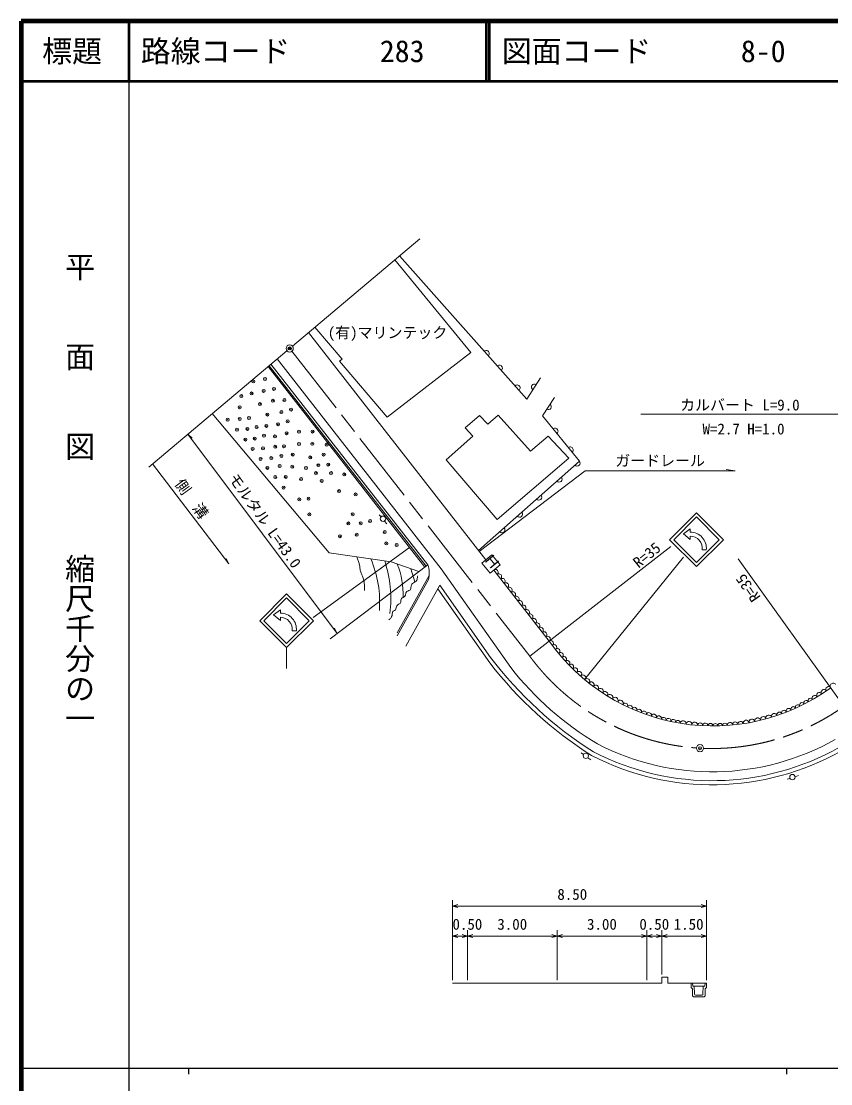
# Model space of a CAD drawing. Units: millimetres, scale not verified. Extents: x 40000 to 680000, y 20000 to 380000.
# Drawn here: x 40000 to 175386, y 202409 to 380000 of the extents above; entities that cross this region are included whole.
import ezdxf
from ezdxf.enums import TextEntityAlignment as Align

# ---------------------------------------------------------------- set-up
doc = ezdxf.new("R2010")
doc.units = ezdxf.units.MM
doc.header["$LTSCALE"] = 1000
doc.header["$PDMODE"] = 32
doc.header["$PDSIZE"] = 500
doc.linetypes.add('CHAIN', pattern=[18.5, 12, -1.5, 3.5, -1.5])
for name, color, linetype, lineweight in [('M-BGD', 7, 'Continuous', 13), ('M-BMK', 2, 'CHAIN', 13), ('M-STR-HTXT', 7, 'Continuous', 13), ('M-TTL', 2, 'Continuous', 140), ('M-TTL-BAND', 7, 'Continuous', 25), ('M-TTL-LINE', 7, 'Continuous', 50), ('M-TTL-TXT', 7, 'Continuous', 13), ('M-WORK', 1, 'Continuous', 13)]:
    doc.layers.add(name, color=color, linetype=linetype, lineweight=lineweight)
doc.layers.add('M-OTRS', color=6, linetype='Continuous')
doc.styles.add('@ＭＳ ゴシック', font='')
doc.styles.add('ＭＳ ゴシック', font='')
doc.styles.get('@ＭＳ ゴシック').set_extended_font_data('@MS Gothic')
doc.styles.get('ＭＳ ゴシック').set_extended_font_data('MS Gothic')

msp = doc.modelspace()

# ---------------------------------------------------------------- linework, layer by layer
at = {"layer": 'M-BGD'}
for centre in [(84902, 325315), (153515, 258499)]:
    msp.add_circle(centre, 600, dxfattribs=at)
msp.add_point((153515, 258499), dxfattribs=at)
at = {"layer": 'M-BMK'}
msp.add_line((85271, 324842), (125052, 273867), dxfattribs=at)
for start, end in [(216.36771, 265.99407), (267.80859, 305.55121)]:
    msp.add_arc((155563, 296336), 37892, start, end, dxfattribs=at)
at = {"layer": 'M-OTRS'}
msp.add_point((84902, 325315), dxfattribs=at)
at = {"layer": 'M-STR-HTXT'}
for p, q in [((74704, 289337), (61958, 306010)), ((134324, 304828), (116572, 291396)), ((134324, 304828), (159401, 304828)), ((157901, 305078), (159401, 304828)), ((74704, 289337), (74261, 290214)), ((91690, 276802), (108013, 289156)), ((92854, 277683), (92418, 278564))]:
    msp.add_line(p, q, dxfattribs=at)
for points in [[(143647, 314303), (178443, 314303), (199164, 285310)], [(92854, 277683), (67860, 310976), (68587, 310314)]]:
    msp.add_lwpolyline(points, dxfattribs=at)
at = {"layer": 'M-TTL'}
for p, q in [((40000, 380000), (40000, 20000)), ((680000, 380000), (40000, 380000))]:
    msp.add_line(p, q, dxfattribs=at)
at = {"layer": 'M-TTL-BAND'}
for p, q in [((58000, 370000), (58000, 20000)), ((40000, 205000), (579000, 205000)), ((68000, 205000), (68000, 204000)), ((168000, 205000), (168000, 204000))]:
    msp.add_line(p, q, dxfattribs=at)
at = {"layer": 'M-TTL-LINE'}
for p, q in [((58000, 380000), (58000, 370000)), ((117750, 380000), (117750, 370000)), ((118250, 380000), (118250, 370000)), ((40000, 370000), (680000, 370000))]:
    msp.add_line(p, q, dxfattribs=at)
at = {"layer": 'M-WORK'}
for p, q in [((106643, 343609), (85361, 325702)), ((88040, 327956), (117681, 289974)), ((84443, 324929), (61324, 305476)), ((82802, 323548), (110247, 288493)), ((81285, 322272), (107510, 288776)), ((81467, 322425), (107699, 288919)), ((81767, 322678), (108013, 289156)), ((99858, 297524), (100169, 297150)), ((100738, 296466), (101135, 295988)), ((151895, 295169), (150770, 294331)), ((151895, 295169), (151895, 294616)), ((150770, 294331), (151895, 293374)), ((151895, 293916), (151895, 293374)), ((88843, 280364), (104960, 292032)), ((148648, 292181), (125052, 273867)), ((154568, 291666), (153864, 291666)), ((150781, 290405), (134185, 269996)), ((159910, 290170), (177595, 265507)), ((105815, 286280), (105131, 288487)), ((110247, 288493), (121868, 271999)), ((119011, 288271), (128290, 276380)), ((102860, 277295), (108087, 286664)), ((102871, 277802), (108207, 287365)), ((104327, 275558), (110003, 285731)), ((109657, 285111), (118374, 272738)), ((110003, 285731), (118494, 273678)), ((83336, 281628), (82211, 280790)), ((82211, 280790), (83336, 279833)), ((83336, 281628), (83336, 281075)), ((83336, 280375), (83336, 279833)), ((86010, 278125), (85305, 278125)), ((84379, 275307), (84379, 271837)), ((133625, 257698), (134023, 257417)), ((134749, 256904), (135257, 256545)), ((168106, 253300), (168568, 253452)), ((169413, 253731), (170004, 253926)), ((112117, 219716), (112117, 233102)), ((154617, 219716), (154617, 233102)), ((112117, 232102), (113017, 232352)), ((112117, 232102), (154617, 232102)), ((112117, 232102), (113017, 231852)), ((154617, 232102), (153717, 232352)), ((154617, 232102), (153717, 231852)), ((112117, 227102), (113017, 227352)), ((114617, 227102), (113717, 227352)), ((114617, 219716), (114617, 228102)), ((114617, 227102), (115517, 227352)), ((129617, 227102), (128717, 227352)), ((129617, 219716), (129617, 228102)), ((129617, 227102), (130517, 227352)), ((144617, 227102), (143717, 227352)), ((144617, 219716), (144617, 228102)), ((144617, 227102), (145517, 227352)), ((147117, 227102), (146217, 227352)), ((147117, 220697), (147117, 228102)), ((147117, 227102), (148017, 227352)), ((154617, 227102), (153717, 227352)), ((112117, 227102), (114617, 227102)), ((112117, 227102), (113017, 226852)), ((114617, 227102), (113717, 226852)), ((114617, 227102), (129617, 227102)), ((114617, 227102), (115517, 226852)), ((129617, 227102), (128717, 226852)), ((129617, 227102), (144617, 227102)), ((129617, 227102), (130517, 226852)), ((144617, 227102), (143717, 226852)), ((144617, 227102), (147117, 227102)), ((144617, 227102), (145517, 226852)), ((147117, 227102), (146217, 226852)), ((147117, 227102), (154617, 227102)), ((147117, 227102), (148017, 226852)), ((154617, 227102), (153717, 226852)), ((147117, 220216), (148117, 220216)), ((147117, 219216), (147117, 220216)), ((148117, 219216), (148117, 220216)), ((112117, 219216), (114617, 219216)), ((114617, 219216), (129617, 219216)), ((129617, 219216), (144617, 219216)), ((144617, 219216), (147117, 219216)), ((148117, 219216), (154617, 219216)), ((152017, 219216), (152017, 218516)), ((152017, 219216), (152267, 219216)), ((152017, 218516), (152267, 218266)), ((152267, 219216), (152292, 218741)), ((152267, 219216), (154367, 219216)), ((152292, 218741), (152567, 218741)), ((152567, 218741), (152617, 217391)), ((152567, 218741), (154067, 218741)), ((154067, 218741), (154017, 217391)), ((154342, 218741), (154067, 218741)), ((154367, 219216), (154342, 218741)), ((154617, 219216), (154367, 219216)), ((154367, 218266), (154617, 218516)), ((154617, 218516), (154617, 219216)), ((152267, 218266), (152267, 217091)), ((152267, 217091), (152417, 216941)), ((152417, 216941), (154217, 216941)), ((152767, 217241), (153867, 217241)), ((154217, 216941), (154367, 217091)), ((154367, 217091), (154367, 218266))]:
    msp.add_line(p, q, dxfattribs=at)
for points in [[(89116, 328861), (93659, 323518), (93254, 323157), (101221, 313820), (115203, 324628), (102475, 340102)], [(103270, 340771), (124570, 316860), (126818, 320396)], [(129165, 317086), (127158, 314064), (133344, 306485), (116480, 291513)], [(106499, 288010), (101860, 289628), (91514, 291149), (71941, 314410)]]:
    msp.add_lwpolyline(points, dxfattribs=at)
for points in [[(119618, 296702), (131557, 306975), (128132, 310631), (125171, 308132), (119757, 314148), (118044, 312667), (116656, 314101), (114250, 312065), (115545, 310631), (111057, 306697)], [(157438, 293348), (152938, 297848), (148438, 293348), (152938, 288848)], [(156731, 293348), (152938, 297141), (149145, 293348), (152938, 289555)], [(118695, 290819), (120077, 289159), (118417, 287777), (117035, 289437)], [(88879, 279807), (84379, 284307), (79879, 279807), (84379, 275307)], [(88172, 279807), (84379, 283600), (80586, 279807), (84379, 276014)]]:
    msp.add_lwpolyline(points, close=True, dxfattribs=at)
for centre in [(100505, 296851), (134425, 257216), (168970, 253656)]:
    msp.add_circle(centre, 450, dxfattribs=at)
for centre, radius, start, end in [((117782, 324479), 500, 311.69606, 131.69606), ((119966, 322028), 500, 311.69606, 131.69606), ((122925, 318707), 500, 311.69606, 131.69606), ((125842, 318860), 500, 57.56347, 237.56347), ((128162, 315575), 500, 236.41335, 56.41335), ((129275, 311470), 500, 309.2213, 129.2213), ((131820, 308353), 500, 309.2213, 129.2213), ((132970, 306153), 500, 221.59889, 41.59889), ((129950, 303472), 500, 221.59889, 41.59889), ((126556, 300459), 500, 221.59889, 41.59889), ((123340, 297603), 500, 221.59889, 41.59889), ((120403, 294996), 500, 221.59889, 41.59889), ((151903, 291937), 2679, 354.19043, 90.17412), ((151903, 291937), 1979, 352.12421, 90.23571), ((81718, 282908), 18227, 355.55112, 23.33997), ((81506, 283418), 20302, 353.17079, 18.2831), ((89743, 284064), 14140, 358.55299, 21.59747), ((103666, 287779), 4560, 345.85043, 17.57497), ((119300, 287899), 471, 307.96822, 127.96822), ((119880, 287156), 471, 307.96822, 127.96822), ((120460, 286413), 471, 307.96822, 127.96822), ((121040, 285670), 471, 307.96822, 127.96822), ((121620, 284927), 471, 307.96822, 127.96822), ((122200, 284183), 471, 307.96822, 127.96822), ((122780, 283440), 471, 307.96822, 127.96822), ((123360, 282697), 471, 307.96822, 127.96822), ((123940, 281954), 471, 307.96822, 127.96822), ((83344, 278396), 2679, 354.19043, 90.17412), ((124520, 281211), 471, 307.96822, 127.96822), ((125100, 280468), 471, 307.96822, 127.96822), ((83344, 278396), 1979, 352.12421, 90.23571), ((125680, 279725), 471, 307.96822, 127.96822), ((126260, 278981), 471, 307.96822, 127.96822), ((126840, 278238), 471, 307.96822, 127.96822), ((127420, 277495), 471, 307.96822, 127.96822), ((128000, 276752), 471, 307.96822, 127.96822), ((155690, 295768), 33566, 215.28212, 305.92741), ((128566, 276048), 432, 309.71157, 129.71157), ((129118, 275383), 432, 309.71157, 129.71157), ((170542, 313129), 65309, 217.16079, 237.76529), ((129670, 274718), 432, 309.71157, 129.71157), ((130222, 274054), 432, 309.71157, 129.71157), ((130774, 273389), 432, 309.71157, 129.71157), ((170586, 313095), 65990, 217.7023, 237.76529), ((162989, 304023), 52120, 217.91024, 239.30999), ((131326, 272724), 432, 309.71157, 129.71157), ((131937, 272090), 451, 317.99183, 137.99183), ((132607, 271487), 451, 317.99183, 137.99183), ((133277, 270883), 451, 317.99183, 137.99183), ((133947, 270280), 451, 317.99183, 137.99183), ((134617, 269676), 451, 317.99183, 137.99183), ((135334, 269107), 466, 325.02613, 145.02613), ((136098, 268573), 466, 325.02613, 145.02613), ((136862, 268039), 466, 325.02613, 145.02613), ((174242, 267850), 454, 32.82831, 212.82831), ((175004, 268342), 454, 32.82831, 212.82831), ((175789, 268871), 493, 35.11653, 215.11653), ((137625, 267505), 466, 325.02613, 145.02613), ((138443, 266994), 499, 330.76717, 150.76717), ((139314, 266506), 499, 330.76717, 150.76717), ((140186, 266019), 499, 330.76717, 150.76717), ((171276, 266079), 397, 27.01928, 207.01928), ((171982, 266440), 397, 27.01928, 207.01928), ((172717, 266866), 454, 32.82831, 212.82831), ((173480, 267358), 454, 32.82831, 212.82831), ((141007, 265605), 422, 336.20525, 156.20525), ((141779, 265264), 422, 336.20525, 156.20525), ((142551, 264924), 422, 336.20525, 156.20525), ((143322, 264584), 422, 336.20525, 156.20525), ((144125, 264279), 438, 342.08004, 162.08004), ((167575, 264418), 415, 21.47167, 201.47167), ((168349, 264722), 415, 21.47167, 201.47167), ((169122, 265026), 415, 21.47167, 201.47167), ((169862, 265358), 397, 27.01928, 207.01928), ((170569, 265719), 397, 27.01928, 207.01928), ((144959, 264009), 438, 342.08004, 162.08004), ((145794, 263739), 438, 342.08004, 162.08004), ((146628, 263469), 438, 342.08004, 162.08004), ((147441, 263249), 405, 347.83954, 167.83954), ((148232, 263079), 405, 347.83954, 167.83954), ((149024, 262908), 405, 347.83954, 167.83954), ((149815, 262738), 405, 347.83954, 167.83954), ((150694, 262594), 486, 353.09669, 173.09669), ((151660, 262477), 486, 353.09669, 173.09669), ((152626, 262360), 486, 353.09669, 173.09669), ((159426, 262437), 446, 6.39416, 186.39416), ((160312, 262537), 446, 6.39416, 186.39416), ((161237, 262682), 491, 11.19432, 191.19432), ((162201, 262872), 491, 11.19432, 191.19432), ((163164, 263063), 491, 11.19432, 191.19432), ((164108, 263292), 481, 16.17229, 196.17229), ((165031, 263560), 481, 16.17229, 196.17229), ((165954, 263828), 481, 16.17229, 196.17229), ((166802, 264114), 415, 21.47167, 201.47167), ((153539, 262285), 431, 357.79431, 177.79431), ((154399, 262252), 431, 357.79431, 177.79431), ((155260, 262219), 431, 357.79431, 177.79431), ((156091, 262216), 401, 2.05514, 182.05514), ((156893, 262245), 401, 2.05514, 182.05514), ((157695, 262274), 401, 2.05514, 182.05514), ((158539, 262338), 446, 6.39416, 186.39416), ((155563, 296336), 41792, 242.68743, 299.49928), ((155556, 296332), 43957, 242.68743, 299.49928), ((155563, 296336), 43275, 242.68743, 299.49928), ((152767, 217391), 150, 180, 270), ((153867, 217391), 150, 270, 0)]:
    msp.add_arc(centre, radius, start, end, dxfattribs=at)
for points, knots in [([(97434, 284870), (97437, 285111), (97400, 285835), (97373, 286075), (97354, 286246), (97256, 286754), (97205, 286918), (97158, 287067), (96943, 287483), (96884, 287627), (96838, 287739), (96707, 288081), (96682, 288200), (96646, 288376), (96626, 288920), (96581, 289094), (96512, 289362), (96282, 290057), (96129, 290471)], [0, 0, 0, 0, 1, 1, 1, 2, 2, 2, 3, 3, 3, 4, 4, 4, 5, 5, 5, 6, 6, 6, 6]), ([(101498, 279966), (101576, 280025), (101784, 280233), (101843, 280310), (101890, 280373), (102003, 280584), (102023, 280660), (102054, 280772), (102064, 281126), (102096, 281238), (102107, 281277), (102196, 281369), (102228, 281394), (102298, 281449), (102543, 281569), (102602, 281635), (102644, 281683), (102692, 281875), (102710, 281936), (102733, 282010), (102769, 282242), (102806, 282310), (102835, 282361), (102977, 282468), (103023, 282503), (103085, 282548), (103290, 282658), (103349, 282707), (103380, 282734), (103459, 282836), (103469, 282876), (103486, 282944), (103470, 283156), (103481, 283225), (103491, 283288), (103537, 283478), (103577, 283527), (103622, 283581), (103820, 283669), (103879, 283707), (103940, 283748), (104132, 283867), (104180, 283924), (104217, 283968), (104274, 284134), (104288, 284189), (104301, 284238), (104299, 284393), (104312, 284442), (104323, 284481), (104375, 284599), (104409, 284623), (104486, 284679), (104756, 284785), (104842, 284827), (104898, 284855), (105086, 284919), (105119, 284972), (105161, 285039), (105165, 285286), (105179, 285365), (105194, 285457), (105232, 285735), (105263, 285822), (105281, 285873), (105379, 286005), (105419, 286039), (105480, 286091), (105690, 286203), (105757, 286244), (105815, 286280), (106000, 286375), (106046, 286425), (106092, 286475), (106183, 286661), (106202, 286726), (106236, 286836), (106301, 287177), (106311, 287292)], [0, 0, 0, 0, 1, 1, 1, 2, 2, 2, 3, 3, 3, 4, 4, 4, 5, 5, 5, 6, 6, 6, 7, 7, 7, 8, 8, 8, 9, 9, 9, 10, 10, 10, 11, 11, 11, 12, 12, 12, 13, 13, 13, 14, 14, 14, 15, 15, 15, 16, 16, 16, 17, 17, 17, 18, 18, 18, 19, 19, 19, 20, 20, 20, 21, 21, 21, 22, 22, 22, 23, 23, 23, 24, 24, 24, 25, 25, 25, 26, 26, 26, 26])]:
    msp.add_open_spline(points, degree=3, knots=knots, dxfattribs=at)
for p in [(78810, 319793), (80770, 320209), (78513, 317796), (80544, 318221), (82267, 318552), (76813, 317348), (79906, 316002), (82078, 316569), (84014, 316687), (76530, 315483), (81181, 314255), (83519, 314680), (85124, 315105), (74523, 313405), (76554, 313523), (78088, 313688), (81016, 312366), (82952, 312649), (84557, 313122), (76081, 311729), (77829, 311870), (79363, 312177), (80591, 310737), (82432, 310595), (84368, 311138), (86446, 311398), (88713, 311422), (77498, 310076), (79056, 310241), (82480, 308872), (83944, 308966), (86446, 309344), (88689, 309368), (91074, 309202), (78702, 308518), (80426, 308612), (81819, 306983), (83519, 307337), (85407, 307573), (88335, 307101), (90578, 307573), (80024, 306841), (81181, 305354), (83212, 305661), (85313, 305543), (87627, 305330), (89704, 305802), (91333, 305897), (82480, 303819), (84250, 303843), (86800, 303489), (89279, 304480), (91806, 304480), (94025, 304244), (83873, 302049), (90247, 303182), (86508, 300075), (88042, 300193), (93166, 301468), (95928, 300901), (88184, 297572), (95446, 297586), (98341, 296467), (94719, 296066), (96783, 296089), (100796, 294626), (93298, 293917), (96107, 294182), (101056, 292713), (102779, 292453)]:
    msp.add_point(p, dxfattribs=at)

# ---------------------------------------------------------------- texts
at = {"layer": 'M-STR-HTXT', "style": 'ＭＳ ゴシック'}
for s, p in [('(有)マリンテック', (101259, 326488)), ('カルバート L=9.0', (160189, 314398)), ('W=2.7 H=1.0', (160800, 310382)), ('ガードレール', (146843, 305087))]:
    msp.add_text(s, height=1833, dxfattribs=at).set_placement(p, align=Align.BOTTOM_CENTER)
for s, rotation, p in [('モルタル L=43.0', 305.5, (79554, 295690)), ('側\u3000溝', 306, (67330, 299334))]:
    msp.add_text(s, height=1833, rotation=rotation, dxfattribs=at).set_placement(p, align=Align.BOTTOM_CENTER)
at = {"layer": 'M-TTL-BAND', "style": '@ＭＳ ゴシック'}
for s, p in [('平\u3000\u3000面\u3000\u3000図', (49777, 306475)), ('縮尺千分の一', (49777, 261030))]:
    msp.add_text(s, height=3666, rotation=270, dxfattribs=at).set_placement(p, align=Align.MIDDLE_RIGHT)
at = {"layer": 'M-TTL-TXT', "style": 'ＭＳ ゴシック'}
msp.add_text('標題', height=3666, dxfattribs=at).set_placement((48500, 375000), align=Align.MIDDLE_CENTER)
for s, p in [('路線コード      283', (60000, 375000)), ('図面コード      8-0', (120380, 375000))]:
    msp.add_text(s, height=3666, dxfattribs=at).set_placement(p, align=Align.MIDDLE_LEFT)
at = {"layer": 'M-WORK', "style": 'ＭＳ ゴシック'}
for s, rotation, p in [('R=35', 38.998, (145537, 289642)), ('Ｈ', 309.782, (117611, 288745)), ('R=35', 124.998, (162752, 286114))]:
    msp.add_text(s, height=1833, rotation=rotation, dxfattribs=at).set_placement(p, align=Align.BOTTOM_CENTER)
for s, p in [('8.50', (132155, 232602)), ('0.50', (114617, 227602)), ('3.00', (122117, 227602)), ('3.00', (137117, 227602)), ('0.50', (145867, 227602)), ('1.50', (151617, 227602))]:
    msp.add_text(s, height=1833, dxfattribs=at).set_placement(p, align=Align.BOTTOM_CENTER)

doc.saveas('drawing.dxf')
